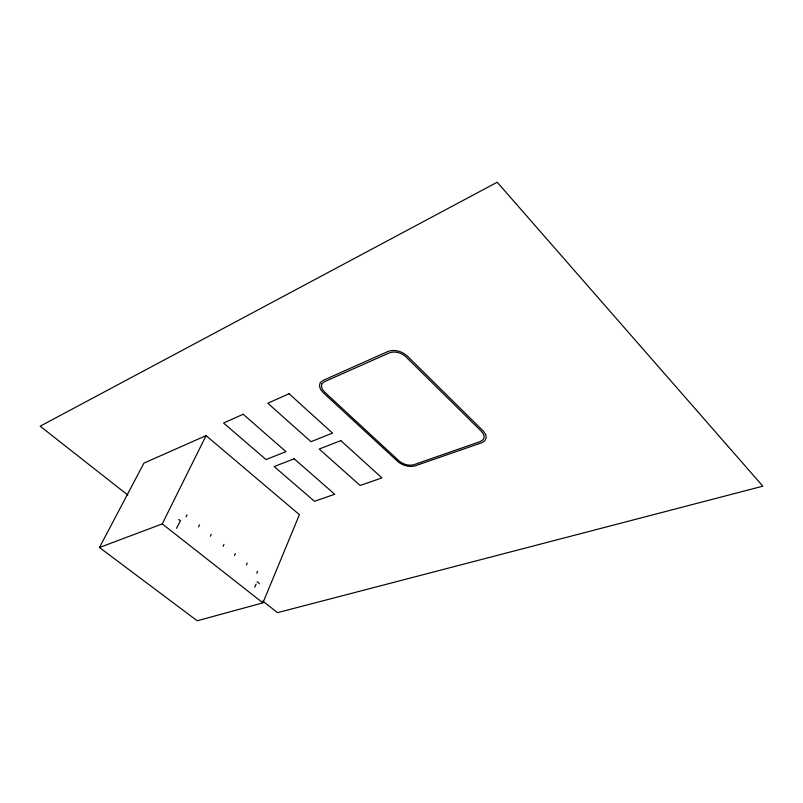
<?xml version="1.0" encoding="UTF-8"?>
<svg xmlns="http://www.w3.org/2000/svg" width="803" height="803" viewBox="0 0 803 803"><rect width="100%" height="100%" fill="white"/><g stroke="black" fill="none" stroke-linecap="round" stroke-linejoin="round"><path stroke-width="1.2" d="M256.789 573.242L257.542 571.274M246.431 564.981L247.204 563.003M234.536 555.495L235.319 553.518M223.134 546.401L223.937 544.424M262.902 602.862L299.409 514.663L206.06 435.617L143.938 463.11L99.452 547.505L197.207 620.779L262.902 602.862L162.256 523.907L99.452 547.505M210.396 536.243L211.229 534.276M254.782 587.224L256.107 584.112M198.602 526.838L199.455 524.871M186.105 516.871L186.979 514.904M162.256 523.907L206.06 435.617M176.509 528.324L180.494 520.615L178.667 519.561M256.98 582.034L257.843 581.994L259.399 583.771M127.807 495.06L40.15 426.202L497.208 182.221L762.85 486.176L277.527 612.649L262.752 601.045M320.317 382.579L319.433 385.641L320.407 389.134L323.157 392.597L397.776 461.504C402.484 465.409 408.928 467.487 414.96 465.911L481.499 442.824L484.731 440.847L486.196 437.956L485.745 434.553L483.336 431.121L407.282 355.98C402.193 351.443 394.805 349.064 388.19 351.383L323.027 380.421L320.317 382.579M322.154 383.553L321.411 386.123L322.224 389.074L324.643 392.135L399.031 460.902C403.086 464.285 408.647 466.091 413.846 464.696L480.074 441.63L482.924 439.883L484.159 437.444L483.767 434.584L481.639 431.552L405.876 356.793C401.5 352.868 395.156 350.801 389.455 352.838L324.553 381.646L322.154 383.553M243.189 414.248L223.565 423.02L266.034 459.577L285.968 451.637L243.189 414.248M289.08 393.731L267.821 403.236L310.972 441.68L332.532 433.098L289.08 393.731M294.149 458.794L274.164 466.573L314.485 501.283L334.731 494.257L294.149 458.794M340.833 440.626L319.223 449.038L360.105 485.464L381.957 477.895L340.833 440.626"/></g></svg>
